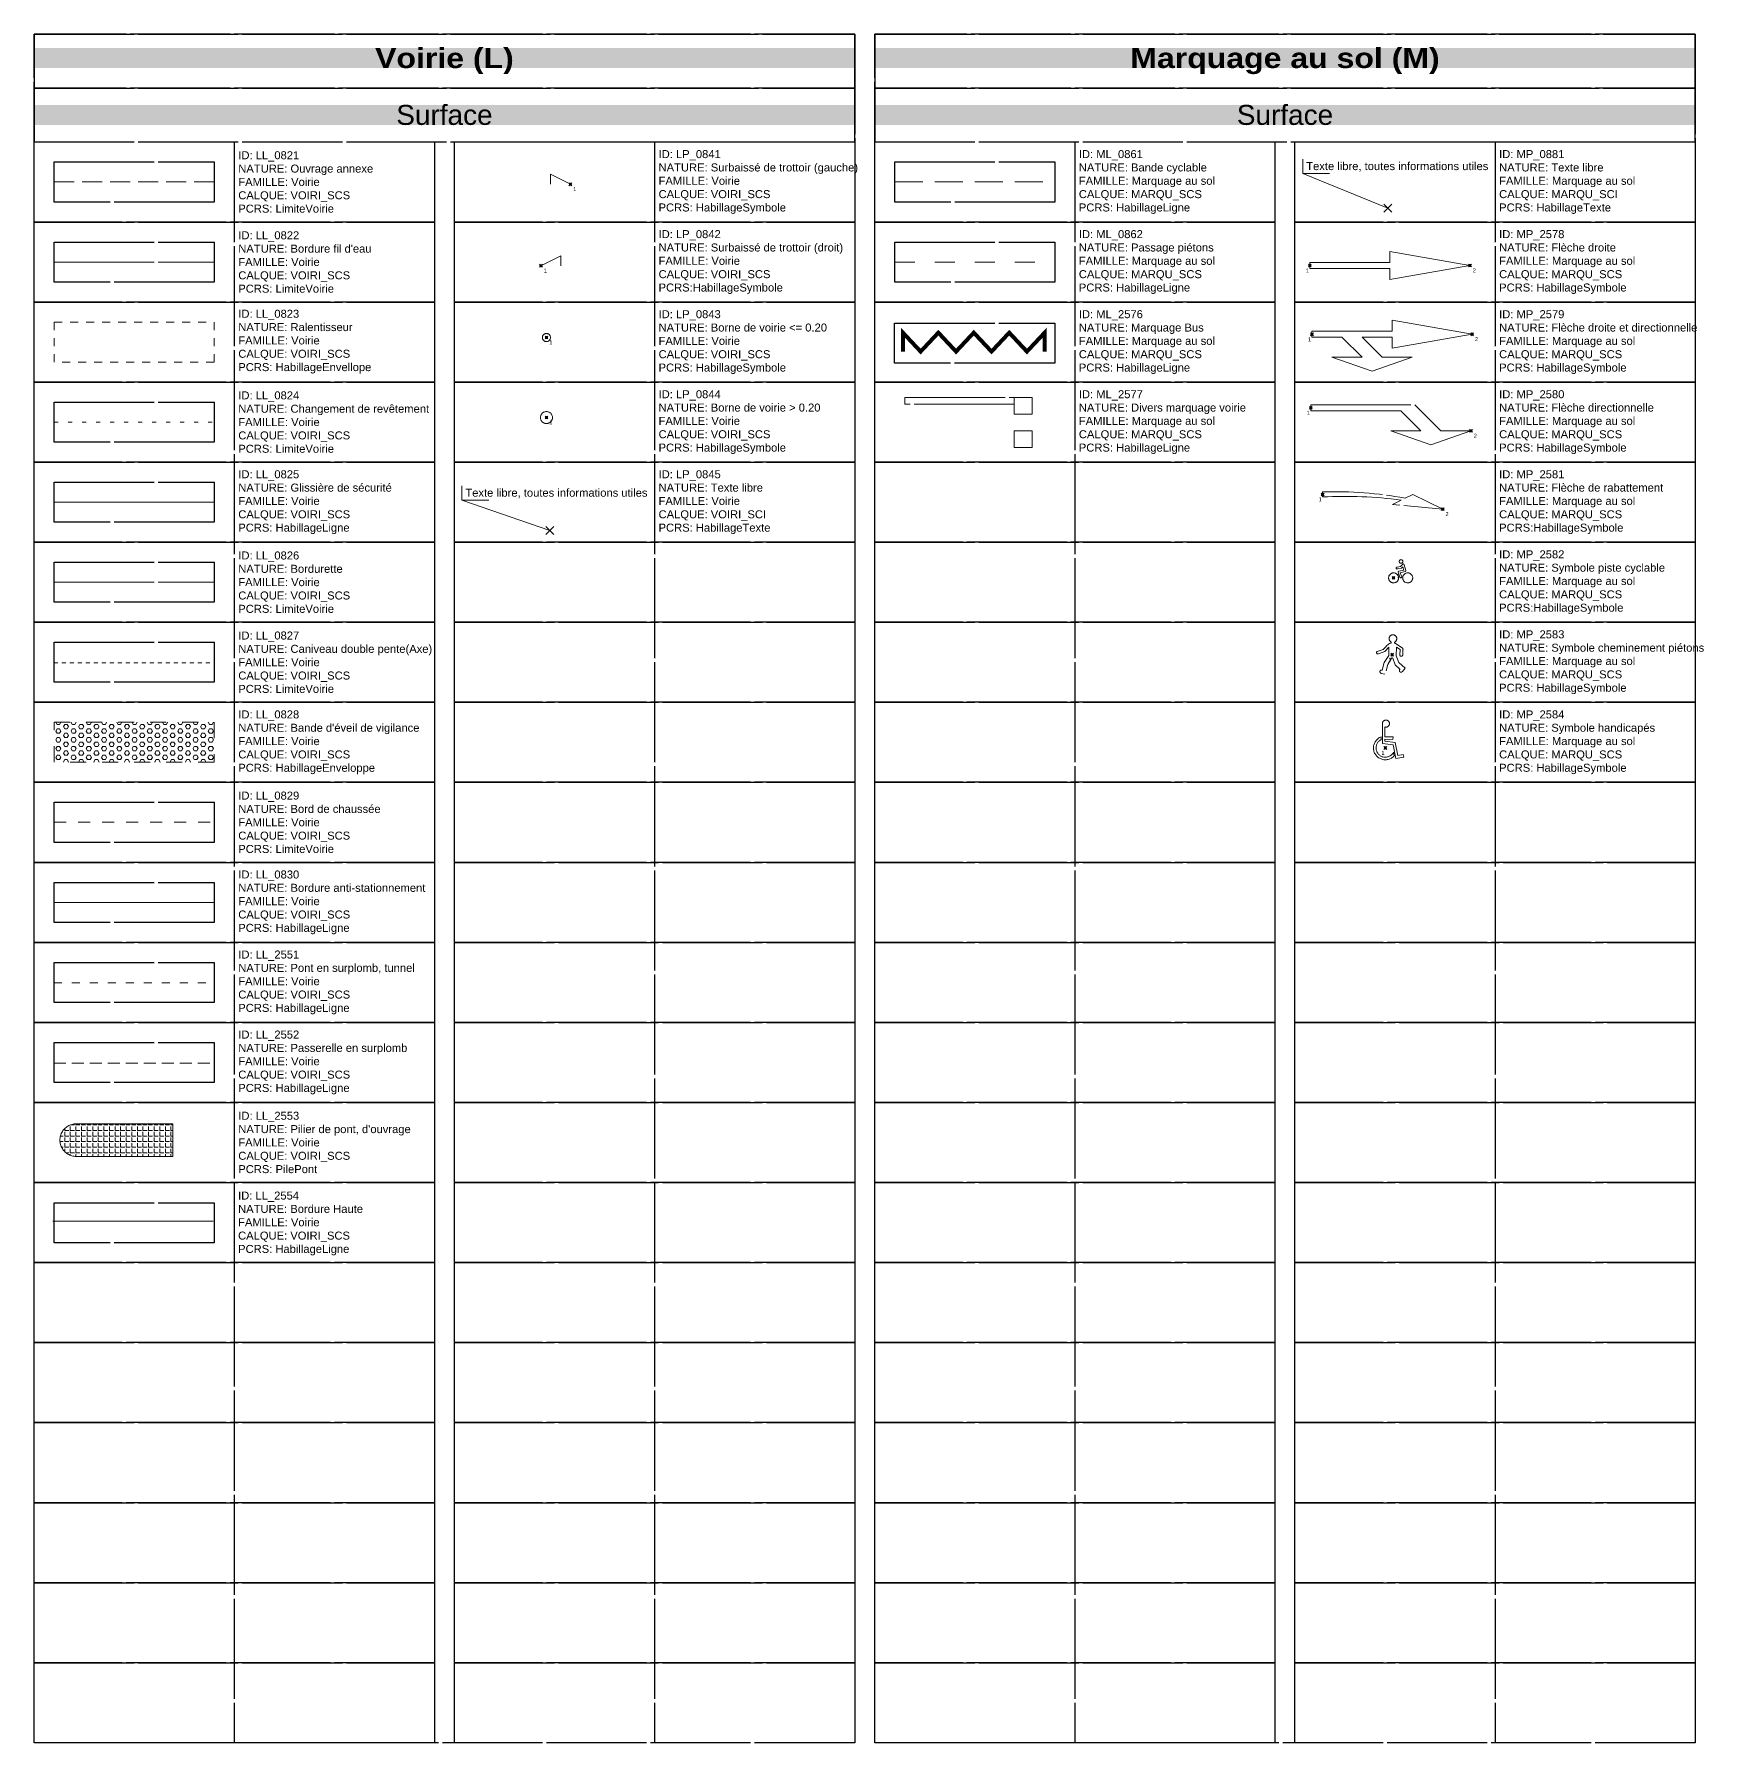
# Model space of a CAD drawing. Header units: metres. Extents: x 3067 to 3319, y 1703 to 1914.
# Drawn here: x 3067.05 to 3108.76, y 1759.87 to 1802.56 of the extents above; entities that cross this region are included whole.
import ezdxf

# ---------------------------------------------------------------- set-up
doc = ezdxf.new("R2010")
doc.units = ezdxf.units.M
doc.header["$PDMODE"] = 3
doc.header["$PDSIZE"] = 0.1
for name, pattern in [('LL_0821', [0.7, 0.5, -0.2]), ('LL_0822', [2.5, 2.5, 0]), ('LL_0823', [0.4, 0.2, -0.2]), ('LL_0824', [0.35, 0.1, -0.25]), ('LL_0826', [2.5, 2.5, 0]), ('LL_0827', [0.2, 0.1, -0.1]), ('LL_0828', [0.8, 0.4, -0.4]), ('LL_0829', [0.6, 0.3, -0.3]), ('LL_2551', [0.45, 0.2, -0.25]), ('LL_2552', [0.45, 0.3, -0.15]), ('LL_2553', [2.5, 2.5, 0]), ('ML_0861', [1, 0.7, -0.3]), ('ML_0862', [1, 0.5, -0.5]), ('ML_2576', [2.5, 2.5, 0]), ('ML_2577', [2.5, 2.5, 0]), ('Rec_Continu', [2.5, 2.5, 0]), ('Socle_Continu', [2.5, 2.5, 0]), ('Topo_Continu', [2.5, 2.5, 0])]:
    doc.linetypes.add(name, pattern=pattern)
doc.layers.get('0').update_dxf_attribs({"lineweight": 30})
for name, color, linetype, lineweight in [('1', 7, 'Socle_Continu', 30), ('2', 7, 'Socle_Continu', 30), ('3_sens et nbr de points', 7, 'Socle_Continu', 5), ('MARQU_SCI', 7, 'Socle_Continu', 13), ('MARQU_SCS', 7, 'Socle_Continu', 13), ('VOIRH_SCS', 7, 'Socle_Continu', 13), ('VOIRI_SCI', 7, 'Socle_Continu', 13), ('VOIRI_SCS', 7, 'Socle_Continu', 13)]:
    doc.layers.add(name, color=color, linetype=linetype, lineweight=lineweight)
doc.styles.get("Standard").update_dxf_attribs({"font": 'arial.ttf'})
doc.linetypes.add('LL_0825', pattern='A,0,["∩",Standard,S=0.127,R=0,X=-0.06,Y=0],1', length=1)
doc.linetypes.add('LL_0830', pattern='A,0,["┌",Standard,S=0.127,R=0,X=-0.0635,Y=0.0425],0.5,["┐",Standard,S=0.127,R=0,X=-0.0635,Y=0.0425],-0.5', length=1)
doc.linetypes.add('LL_2554', pattern='A,0,-0.3,[".",Standard,S=0.05,R=0,X=-0.01,Y=0],0', length=0.3)

# ---------------------------------------------------------------- blocks, each defined once
blk = doc.blocks.new('LP_0841')
at = {"layer": 'VOIRI_SCS', "linetype": 'Socle_Continu', "flags": 128}
blk.add_lwpolyline([(-0.5, 0), (-0.5, 0.25), (0, 0)], dxfattribs=at)
at = {"layer": 'VOIRI_SCS', "linetype": 'Socle_Continu', "flags": 9}
for tag, p in [('ID', (0.428, 0.548)), ('NATURE', (0.428, 0.227)), ('FAMILLE', (0.428, -0.095)), ('CALQUE', (0.428, -0.416)), ('PCRS', (0.428, -0.737))]:
    blk.add_attdef(tag, p, '', height=0.2, dxfattribs=at)
blk = doc.blocks.new('LP_0842')
at = {"layer": 'VOIRI_SCS', "linetype": 'Socle_Continu', "flags": 128}
blk.add_lwpolyline([(0.5, 0), (0.5, 0.25), (0, 0)], dxfattribs=at)
at = {"layer": 'VOIRI_SCS', "linetype": 'Socle_Continu', "flags": 9}
for tag, p in [('NATURE', (0.988, 0.307)), ('ID', (0.988, 0.629)), ('FAMILLE', (0.988, -0.014)), ('CALQUE', (0.988, -0.335)), ('PCRS', (0.988, -0.656))]:
    blk.add_attdef(tag, p, '', height=0.2, dxfattribs=at)
blk = doc.blocks.new('LP_0843')
at = {"layer": 'VOIRI_SCS', "linetype": 'Socle_Continu'}
blk.add_circle((0, 0), 0.1, dxfattribs=at)
at = {"layer": 'VOIRI_SCS', "linetype": 'Socle_Continu', "flags": 9}
for tag, p in [('ID', (0.829, 0.061)), ('NATURE', (0.829, -0.26)), ('FAMILLE', (0.829, -0.582)), ('CALQUE', (0.829, -0.903)), ('PCRS', (0.829, -1.224))]:
    blk.add_attdef(tag, p, '', height=0.2, dxfattribs=at)
blk = doc.blocks.new('LP_0844')
at = {"layer": 'VOIRI_SCS', "linetype": 'Socle_Continu'}
blk.add_circle((0, 0), 0.15, dxfattribs=at)
at = {"layer": 'VOIRI_SCS', "linetype": 'Socle_Continu', "flags": 9}
for tag, p in [('ID', (0.914, 0.102)), ('NATURE', (0.914, -0.22)), ('FAMILLE', (0.914, -0.541)), ('CALQUE', (0.914, -0.862)), ('PCRS', (0.914, -1.183))]:
    blk.add_attdef(tag, p, '', height=0.2, dxfattribs=at)
blk = doc.blocks.new('*U290')
at = {"layer": 'VOIRI_SCI', "linetype": 'Socle_Continu'}
blk.add_line((-2.197, 0.759), (0, 0), dxfattribs=at)
at = {"layer": 'VOIRI_SCI', "linetype": 'Socle_Continu', "flags": 128}
blk.add_lwpolyline([(-1.524, 0.759), (-2.197, 0.759), (-2.197, 1.116)], dxfattribs=at)
at = {"layer": 'VOIRI_SCI', "linetype": 'Socle_Continu'}
blk.add_point((0, 0), dxfattribs=at)
blk.add_attdef('TXT', (-2.109, 0.846), '', height=0.2, dxfattribs=at)
at = {"layer": 'VOIRI_SCI', "linetype": 'Socle_Continu', "flags": 9}
for tag, p in [('ID', (-0.962, 0.957)), ('NATURE', (2.03, -0.124)), ('FAMILLE', (2.03, -0.445)), ('CALQUE', (2.03, -0.766)), ('PCRS', (2.03, -1.087))]:
    blk.add_attdef(tag, p, '', height=0.2, dxfattribs=at)
blk = doc.blocks.new('*U299')
at = {"layer": 'MARQU_SCI', "linetype": 'Socle_Continu'}
blk.add_line((-2.123, 0.86), (0, 0), dxfattribs=at)
at = {"layer": 'MARQU_SCI', "linetype": 'Socle_Continu', "flags": 128}
blk.add_lwpolyline([(-1.45, 0.86), (-2.123, 0.86), (-2.123, 1.217)], dxfattribs=at)
at = {"layer": 'MARQU_SCI', "linetype": 'Socle_Continu'}
blk.add_point((0, 0), dxfattribs=at)
blk.add_attdef('TXT', (-2.035, 0.947), '', height=0.2, dxfattribs=at)
at = {"layer": 'MARQU_SCI', "linetype": 'Socle_Continu', "flags": 9}
for tag, p in [('NATURE', (1.967, -0.177)), ('ID', (1.967, 0.144)), ('FAMILLE', (1.967, -0.499)), ('CALQUE', (1.967, -0.82)), ('PCRS', (1.967, -1.141))]:
    blk.add_attdef(tag, p, '', height=0.2, dxfattribs=at)
blk = doc.blocks.new('MP_2578')
at = {"layer": 'MARQU_SCS', "linetype": 'Rec_Continu'}
blk.add_lwpolyline([(2, -0.35), (2, -0.075), (0, -0.075), (0, 0.075), (2, 0.075), (2, 0.35), (4, 0)], close=True, dxfattribs=at)
at = {"layer": 'MARQU_SCS', "linetype": 'Rec_Continu', "flags": 9}
for tag, p in [('ID', (3.449, -0.465)), ('NATURE', (3.449, -0.786)), ('CALQUE', (3.449, -1.429)), ('FAMILLE', (3.449, -1.108)), ('PCRS', (3.449, -1.75))]:
    blk.add_attdef(tag, p, '', height=0.2, dxfattribs=at)
blk = doc.blocks.new('MP_2579')
at = {"layer": 'MARQU_SCS', "linetype": 'Rec_Continu'}
blk.add_lwpolyline([(2.5, -0.575), (1.5, -0.925), (0.5, -0.575), (1.25, -0.575), (0.75, -0.075), (0, -0.075), (0, 0.075), (2, 0.075), (2, 0.35), (4, 0), (2, -0.35), (2, -0.075), (1.25, -0.075), (1.75, -0.575)], close=True, dxfattribs=at)
at = {"layer": 'MARQU_SCS', "linetype": 'Rec_Continu', "flags": 9}
for tag, p in [('ID', (3.357, -0.457)), ('NATURE', (3.357, -0.779)), ('CALQUE', (3.357, -1.421)), ('FAMILLE', (3.357, -1.1)), ('PCRS', (3.357, -1.743))]:
    blk.add_attdef(tag, p, '', height=0.2, dxfattribs=at)
blk = doc.blocks.new('MP_2582')
at = {"layer": 'MARQU_SCS', "linetype": 'Topo_Continu', "flags": 128}
blk.add_lwpolyline([(0.091, 0.222, -1.10375), (0.087, 0.268), (0.087, 0.268), (0.17, 0.282), (0.219, 0.338), (0.219, 0.338, -0.719864), (0.261, 0.33), (0.261, 0.33), (0.306, 0.182), (0.306, 0.182, -0.399551), (0.287, 0.157), (0.287, 0.157), (0.167, 0.127), (0.206, 0.023), (0.206, 0.023, -0.921245), (0.16, 0.019), (0.16, 0.019), (0.114, 0.14), (0.114, 0.14, -0.458222), (0.133, 0.167), (0.133, 0.167), (0.254, 0.196), (0.229, 0.278), (0.195, 0.244), (0.091, 0.222)], format="xyb", close=True, dxfattribs=at)
at = {"layer": 'MARQU_SCS', "linetype": 'Topo_Continu'}
for centre, radius in [((0.186, 0.41), 0.0453), ((0, 0), 0.125), ((0.353, 0), 0.125)]:
    blk.add_circle(centre, radius, dxfattribs=at)
at = {"layer": 'MARQU_SCS', "linetype": 'Topo_Continu', "flags": 9}
for tag, p in [('ID', (0.676, 0.307)), ('NATURE', (0.676, -0.014))]:
    blk.add_attdef(tag, p, '', height=0.2, dxfattribs=at)
at = {"layer": 'MARQU_SCS', "linetype": 'Rec_Continu', "flags": 9}
for tag, p in [('FAMILLE', (0.676, -0.336)), ('CALQUE', (0.676, -0.657)), ('PCRS', (0.676, -0.978))]:
    blk.add_attdef(tag, p, '', height=0.2, dxfattribs=at)
blk = doc.blocks.new('MP_2583')
at = {"layer": 'MARQU_SCS', "linetype": 'Topo_Continu', "flags": 128}
blk.add_lwpolyline([(0.263, 0.158), (0.254, 0.167), (0.1, 0.275), (0.084, 0.282), (0.071, 0.287), (0.053, 0.29), (0.054, 0.313, 4.582514), (-0.026, 0.316), (-0.027, 0.292), (-0.051, 0.286), (-0.071, 0.278), (-0.094, 0.264), (-0.113, 0.248), (-0.132, 0.229), (-0.168, 0.191), (-0.201, 0.154), (-0.227, 0.127), (-0.376, 0.079, 0.989829), (-0.346, 0.024), (-0.187, 0.077), (-0.081, 0.189), (-0.085, -0.02), (-0.198, -0.192), (-0.252, -0.384, 1.057059), (-0.272, -0.467), (-0.171, -0.488), (-0.11, -0.244), (-0.017, -0.088, -0.561855), (0.013, -0.088), (0.075, -0.255), (0.193, -0.365, 1.123504), (0.253, -0.42), (0.324, -0.34), (0.167, -0.195), (0.099, -0.024), (0.103, 0.185), (0.196, 0.127), (0.19, -0.007, 0.694767), (0.254, -0.026), (0.259, -0.019), (0.261, -0.009), (0.263, 0.027), (0.269, 0.136), (0.27, 0.143), (0.268, 0.15)], format="xyb", close=True, dxfattribs=at)
at = {"layer": 'MARQU_SCS', "linetype": 'Topo_Continu', "flags": 9}
for tag, p in [('ID', (0.535, 0.299)), ('NATURE', (0.535, -0.023))]:
    blk.add_attdef(tag, p, '', height=0.2, dxfattribs=at)
at = {"layer": 'MARQU_SCS', "linetype": 'Rec_Continu', "flags": 9}
for tag, p in [('FAMILLE', (0.535, -0.344)), ('CALQUE', (0.535, -0.665)), ('PCRS', (0.535, -0.986))]:
    blk.add_attdef(tag, p, '', height=0.2, dxfattribs=at)
blk = doc.blocks.new('MP_2584')
at = {"layer": 'MARQU_SCS', "linetype": 'Topo_Continu'}
blk.add_lwpolyline([(-0.011, 0.523), (-0.011, 0.278), (0.196, 0.274), (0.189, 0.211), (-0.011, 0.215), (-0.011, 0.167), (0.245, 0.138), (0.312, -0.193), (0.448, -0.165), (0.461, -0.227), (0.262, -0.267), (0.192, 0.08), (-0.074, 0.11), (-0.074, 0.608, -3.014961), (-0.011, 0.523)], format="xyb", dxfattribs=at)
blk.add_lwpolyline([(0.222, -0.196), (0.205, -0.109, -1.381984), (-0.1, 0.21), (-0.1, 0.279, 1.290671)], format="xyb", close=True, dxfattribs=at)
at = {"layer": 'MARQU_SCS', "linetype": 'Topo_Continu', "flags": 9}
for tag, p in [('ID', (0.728, 0.459)), ('NATURE', (0.728, 0.138))]:
    blk.add_attdef(tag, p, '', height=0.2, dxfattribs=at)
at = {"layer": 'MARQU_SCS', "linetype": 'Rec_Continu', "flags": 9}
for tag, p in [('FAMILLE', (0.728, -0.184)), ('CALQUE', (0.728, -0.505)), ('PCRS', (0.728, -0.826))]:
    blk.add_attdef(tag, p, '', height=0.2, dxfattribs=at)
blk = doc.blocks.new('MP_2580')
at = {"layer": 'MARQU_SCS', "linetype": 'Rec_Continu'}
blk.add_lwpolyline([(0, 0.075), (2.6, 0.075), (3.25, -0.575), (4, -0.575), (3, -0.925), (2, -0.575), (2.75, -0.575), (2.25, -0.075), (0, -0.075)], close=True, dxfattribs=at)
at = {"layer": 'MARQU_SCS', "linetype": 'Rec_Continu', "flags": 9}
for tag, p in [('ID', (3.449, 0.812)), ('NATURE', (3.449, 0.49)), ('CALQUE', (3.449, -0.152)), ('FAMILLE', (3.449, 0.169)), ('PCRS', (3.449, -0.474))]:
    blk.add_attdef(tag, p, '', height=0.2, dxfattribs=at)
blk = doc.blocks.new('MP_2581')
at = {"layer": 'MARQU_SCS', "linetype": 'Rec_Continu', "flags": 128}
blk.add_lwpolyline([(0, 0.062), (0, -0.062, -0.046808), (1.96, -0.142), (1.75, -0.247), (3, -0.367), (2.25, 0.003), (2.06, -0.092, 0.056376)], format="xyb", close=True, dxfattribs=at)
at = {"layer": 'MARQU_SCS', "linetype": 'Rec_Continu', "flags": 9}
for tag, p in [('NATURE', (3.143, -0.189)), ('ID', (3.143, 0.132)), ('FAMILLE', (3.143, -0.51)), ('CALQUE', (3.143, -0.832)), ('PCRS', (3.143, -1.153))]:
    blk.add_attdef(tag, p, '', height=0.2, dxfattribs=at)

msp = doc.modelspace()

# ---------------------------------------------------------------- hatches: boundary and pattern name
at = {"layer": 'VOIRH_SCS', "linetype": 'Socle_Continu'}
h = msp.add_hatch(dxfattribs=at)
h.set_pattern_fill('LL_0828', color=256, pattern_type=2)
h.set_pattern_definition([(0, (0, 14), (0, 0.1099852), [0.0635, -0.127]), (120, (0, 14), (-0.0952499772, -0.0549926), [0.0635, -0.127]), (60, (0.0635, 14), (-0.0952499772, 0.0549926), [0.0635, -0.127])])
h.paths.add_polyline_path([(3071.549, 1785.366), (3067.549, 1785.366), (3067.549, 1784.366), (3071.549, 1784.366)])
h = msp.add_hatch(dxfattribs=at)
h.set_pattern_fill('LL_2553', color=256, scale=0.02, pattern_type=2)
h.set_pattern_definition([(0, (0, 0), (0, 0.1397), [0.1016, -0.0381]), (90, (0, 0), (-0.1397, 9e-18), [0.1016, -0.0381])])
h.paths.add_polyline_path([(3068.131, 1775.333, 1.073898), (3068.131, 1774.518), (3070.51, 1774.518), (3070.51, 1775.333)])

# ---------------------------------------------------------------- linework, layer by layer
at = {"linetype": 'Socle_Continu'}
for p, q in [((3072.049, 1799.866), (3072.049, 1759.866)), ((3082.549, 1799.866), (3082.549, 1759.866)), ((3093.049, 1799.866), (3093.049, 1759.866)), ((3103.549, 1799.866), (3103.549, 1759.866)), ((3103.549, 1799.866), (3103.549, 1759.866))]:
    msp.add_line(p, q, dxfattribs=at)
for points in [[(3067.049, 1801.213), (3087.549, 1801.213), (3087.549, 1802.56), (3067.049, 1802.56)], [(3088.049, 1801.213), (3108.549, 1801.213), (3108.549, 1802.56), (3088.049, 1802.56)], [(3067.049, 1799.866), (3087.549, 1799.866), (3087.549, 1801.213), (3067.049, 1801.213)], [(3088.049, 1799.866), (3108.549, 1799.866), (3108.549, 1801.213), (3088.049, 1801.213)], [(3067.049, 1799.866), (3077.049, 1799.866), (3077.049, 1797.866), (3067.049, 1797.866)], [(3077.549, 1799.866), (3087.549, 1799.866), (3087.549, 1797.866), (3077.549, 1797.866)], [(3088.049, 1799.866), (3098.049, 1799.866), (3098.049, 1797.866), (3088.049, 1797.866)], [(3098.549, 1799.866), (3108.549, 1799.866), (3108.549, 1797.866), (3098.549, 1797.866)], [(3067.049, 1797.866), (3077.049, 1797.866), (3077.049, 1795.866), (3067.049, 1795.866)], [(3077.549, 1797.866), (3087.549, 1797.866), (3087.549, 1795.866), (3077.549, 1795.866)], [(3088.049, 1797.866), (3098.049, 1797.866), (3098.049, 1795.866), (3088.049, 1795.866)], [(3067.049, 1795.866), (3077.049, 1795.866), (3077.049, 1793.866), (3067.049, 1793.866)], [(3077.549, 1795.866), (3087.549, 1795.866), (3087.549, 1793.866), (3077.549, 1793.866)], [(3088.049, 1795.866), (3098.049, 1795.866), (3098.049, 1793.866), (3088.049, 1793.866)], [(3067.049, 1793.866), (3077.049, 1793.866), (3077.049, 1791.866), (3067.049, 1791.866)], [(3077.549, 1793.866), (3087.549, 1793.866), (3087.549, 1791.866), (3077.549, 1791.866)], [(3088.049, 1793.866), (3098.049, 1793.866), (3098.049, 1791.866), (3088.049, 1791.866)], [(3067.049, 1791.866), (3077.049, 1791.866), (3077.049, 1789.866), (3067.049, 1789.866)], [(3077.549, 1791.866), (3087.549, 1791.866), (3087.549, 1789.866), (3077.549, 1789.866)], [(3088.049, 1791.866), (3098.049, 1791.866), (3098.049, 1789.866), (3088.049, 1789.866)], [(3067.049, 1789.866), (3077.049, 1789.866), (3077.049, 1787.866), (3067.049, 1787.866)], [(3077.549, 1789.866), (3087.549, 1789.866), (3087.549, 1787.866), (3077.549, 1787.866)], [(3088.049, 1789.866), (3098.049, 1789.866), (3098.049, 1787.866), (3088.049, 1787.866)], [(3067.049, 1787.866), (3077.049, 1787.866), (3077.049, 1785.866), (3067.049, 1785.866)], [(3077.549, 1787.866), (3087.549, 1787.866), (3087.549, 1785.866), (3077.549, 1785.866)], [(3088.049, 1787.866), (3098.049, 1787.866), (3098.049, 1785.866), (3088.049, 1785.866)], [(3067.049, 1785.866), (3077.049, 1785.866), (3077.049, 1783.866), (3067.049, 1783.866)], [(3077.549, 1785.866), (3087.549, 1785.866), (3087.549, 1783.866), (3077.549, 1783.866)], [(3088.049, 1785.866), (3098.049, 1785.866), (3098.049, 1783.866), (3088.049, 1783.866)], [(3067.049, 1783.866), (3077.049, 1783.866), (3077.049, 1781.866), (3067.049, 1781.866)], [(3077.549, 1783.866), (3087.549, 1783.866), (3087.549, 1781.866), (3077.549, 1781.866)], [(3088.049, 1783.866), (3098.049, 1783.866), (3098.049, 1781.866), (3088.049, 1781.866)], [(3098.549, 1783.866), (3108.549, 1783.866), (3108.549, 1781.866), (3098.549, 1781.866)], [(3067.049, 1781.866), (3077.049, 1781.866), (3077.049, 1779.866), (3067.049, 1779.866)], [(3077.549, 1781.866), (3087.549, 1781.866), (3087.549, 1779.866), (3077.549, 1779.866)], [(3088.049, 1781.866), (3098.049, 1781.866), (3098.049, 1779.866), (3088.049, 1779.866)], [(3098.549, 1781.866), (3108.549, 1781.866), (3108.549, 1779.866), (3098.549, 1779.866)], [(3067.049, 1779.866), (3077.049, 1779.866), (3077.049, 1777.866), (3067.049, 1777.866)], [(3077.549, 1779.866), (3087.549, 1779.866), (3087.549, 1777.866), (3077.549, 1777.866)], [(3088.049, 1779.866), (3098.049, 1779.866), (3098.049, 1777.866), (3088.049, 1777.866)], [(3098.549, 1779.866), (3108.549, 1779.866), (3108.549, 1777.866), (3098.549, 1777.866)], [(3067.049, 1777.866), (3077.049, 1777.866), (3077.049, 1775.866), (3067.049, 1775.866)], [(3077.549, 1777.866), (3087.549, 1777.866), (3087.549, 1775.866), (3077.549, 1775.866)], [(3088.049, 1777.866), (3098.049, 1777.866), (3098.049, 1775.866), (3088.049, 1775.866)], [(3098.549, 1777.866), (3108.549, 1777.866), (3108.549, 1775.866), (3098.549, 1775.866)], [(3077.549, 1775.866), (3087.549, 1775.866), (3087.549, 1773.866), (3077.549, 1773.866)], [(3088.049, 1775.866), (3098.049, 1775.866), (3098.049, 1773.866), (3088.049, 1773.866)], [(3098.549, 1775.866), (3108.549, 1775.866), (3108.549, 1773.866), (3098.549, 1773.866)], [(3067.049, 1773.866), (3077.049, 1773.866), (3077.049, 1771.866), (3067.049, 1771.866)], [(3077.549, 1773.866), (3087.549, 1773.866), (3087.549, 1771.866), (3077.549, 1771.866)], [(3088.049, 1773.866), (3098.049, 1773.866), (3098.049, 1771.866), (3088.049, 1771.866)], [(3098.549, 1773.866), (3108.549, 1773.866), (3108.549, 1771.866), (3098.549, 1771.866)], [(3067.049, 1771.866), (3077.049, 1771.866), (3077.049, 1769.866), (3067.049, 1769.866)], [(3077.549, 1771.866), (3087.549, 1771.866), (3087.549, 1769.866), (3077.549, 1769.866)], [(3088.049, 1771.866), (3098.049, 1771.866), (3098.049, 1769.866), (3088.049, 1769.866)], [(3098.549, 1771.866), (3108.549, 1771.866), (3108.549, 1769.866), (3098.549, 1769.866)], [(3067.049, 1769.866), (3077.049, 1769.866), (3077.049, 1767.866), (3067.049, 1767.866)], [(3077.549, 1769.866), (3087.549, 1769.866), (3087.549, 1767.866), (3077.549, 1767.866)], [(3088.049, 1769.866), (3098.049, 1769.866), (3098.049, 1767.866), (3088.049, 1767.866)], [(3098.549, 1769.866), (3108.549, 1769.866), (3108.549, 1767.866), (3098.549, 1767.866)], [(3067.049, 1767.866), (3077.049, 1767.866), (3077.049, 1765.866), (3067.049, 1765.866)], [(3077.549, 1767.866), (3087.549, 1767.866), (3087.549, 1765.866), (3077.549, 1765.866)], [(3088.049, 1767.866), (3098.049, 1767.866), (3098.049, 1765.866), (3088.049, 1765.866)], [(3098.549, 1767.866), (3108.549, 1767.866), (3108.549, 1765.866), (3098.549, 1765.866)], [(3067.049, 1765.866), (3077.049, 1765.866), (3077.049, 1763.866), (3067.049, 1763.866)], [(3077.549, 1765.866), (3087.549, 1765.866), (3087.549, 1763.866), (3077.549, 1763.866)], [(3088.049, 1765.866), (3098.049, 1765.866), (3098.049, 1763.866), (3088.049, 1763.866)], [(3098.549, 1765.866), (3108.549, 1765.866), (3108.549, 1763.866), (3098.549, 1763.866)], [(3067.049, 1763.866), (3077.049, 1763.866), (3077.049, 1761.866), (3067.049, 1761.866)], [(3077.549, 1763.866), (3087.549, 1763.866), (3087.549, 1761.866), (3077.549, 1761.866)], [(3088.049, 1763.866), (3098.049, 1763.866), (3098.049, 1761.866), (3088.049, 1761.866)], [(3098.549, 1763.866), (3108.549, 1763.866), (3108.549, 1761.866), (3098.549, 1761.866)], [(3067.049, 1761.866), (3077.049, 1761.866), (3077.049, 1759.866), (3067.049, 1759.866)], [(3077.549, 1761.866), (3087.549, 1761.866), (3087.549, 1759.866), (3077.549, 1759.866)], [(3088.049, 1761.866), (3098.049, 1761.866), (3098.049, 1759.866), (3088.049, 1759.866)], [(3098.549, 1761.866), (3108.549, 1761.866), (3108.549, 1759.866), (3098.549, 1759.866)]]:
    msp.add_lwpolyline(points, close=True, dxfattribs=at)
at = {"layer": '1', "color": 250, "linetype": 'Socle_Continu'}
for points in [[(3067.049, 1802.56), (3087.549, 1802.56), (3087.549, 1759.866), (3067.049, 1759.866)], [(3088.049, 1802.56), (3108.549, 1802.56), (3108.549, 1759.866), (3088.049, 1759.866)], [(3098.549, 1797.866), (3108.549, 1797.866), (3108.549, 1795.866), (3098.549, 1795.866)], [(3098.549, 1795.866), (3108.549, 1795.866), (3108.549, 1793.866), (3098.549, 1793.866)], [(3098.549, 1793.866), (3108.549, 1793.866), (3108.549, 1791.866), (3098.549, 1791.866)], [(3098.549, 1791.866), (3108.549, 1791.866), (3108.549, 1789.866), (3098.549, 1789.866)], [(3098.549, 1789.866), (3108.549, 1789.866), (3108.549, 1787.866), (3098.549, 1787.866)], [(3098.549, 1787.866), (3108.549, 1787.866), (3108.549, 1785.866), (3098.549, 1785.866)], [(3098.549, 1785.866), (3108.549, 1785.866), (3108.549, 1783.866), (3098.549, 1783.866)], [(3067.049, 1775.866), (3077.049, 1775.866), (3077.049, 1773.866), (3067.049, 1773.866)]]:
    msp.add_lwpolyline(points, close=True, dxfattribs=at)
at = {"layer": '2', "linetype": 'Socle_Continu'}
for points in [[(3067.549, 1799.366), (3071.549, 1799.366), (3071.549, 1798.366), (3067.549, 1798.366)], [(3088.549, 1799.366), (3092.549, 1799.366), (3092.549, 1798.366), (3088.549, 1798.366)], [(3067.549, 1797.366), (3071.549, 1797.366), (3071.549, 1796.366), (3067.549, 1796.366)], [(3088.549, 1797.366), (3092.549, 1797.366), (3092.549, 1796.366), (3088.549, 1796.366)], [(3088.546, 1795.335), (3092.546, 1795.335), (3092.546, 1794.335), (3088.546, 1794.335)], [(3067.549, 1793.366), (3071.549, 1793.366), (3071.549, 1792.366), (3067.549, 1792.366)], [(3067.549, 1791.366), (3071.549, 1791.366), (3071.549, 1790.366), (3067.549, 1790.366)], [(3067.549, 1789.366), (3071.549, 1789.366), (3071.549, 1788.366), (3067.549, 1788.366)], [(3067.549, 1787.366), (3071.549, 1787.366), (3071.549, 1786.366), (3067.549, 1786.366)], [(3067.549, 1783.366), (3071.549, 1783.366), (3071.549, 1782.366), (3067.549, 1782.366)], [(3067.549, 1781.366), (3071.549, 1781.366), (3071.549, 1780.366), (3067.549, 1780.366)], [(3067.549, 1779.366), (3071.549, 1779.366), (3071.549, 1778.366), (3067.549, 1778.366)], [(3067.549, 1777.366), (3071.549, 1777.366), (3071.549, 1776.366), (3067.549, 1776.366)], [(3067.549, 1773.359), (3071.549, 1773.359), (3071.549, 1772.359), (3067.549, 1772.359)]]:
    msp.add_lwpolyline(points, close=True, dxfattribs=at)
at = {"layer": '3_sens et nbr de points', "linetype": 'Socle_Continu'}
for p, q in [((3080.409, 1798.843), (3080.48, 1798.772)), ((3080.409, 1798.843), (3080.48, 1798.772)), ((3080.409, 1798.772), (3080.48, 1798.843)), ((3079.675, 1796.81), (3079.746, 1796.739)), ((3079.675, 1796.81), (3079.746, 1796.739)), ((3079.675, 1796.739), (3079.746, 1796.81)), ((3098.884, 1796.815), (3098.955, 1796.744)), ((3098.884, 1796.815), (3098.955, 1796.744)), ((3098.884, 1796.744), (3098.955, 1796.815)), ((3102.884, 1796.815), (3102.955, 1796.744)), ((3102.884, 1796.744), (3102.955, 1796.815)), ((3079.813, 1795.016), (3079.883, 1794.945)), ((3079.813, 1795.016), (3079.883, 1794.945)), ((3079.813, 1794.945), (3079.883, 1795.016)), ((3098.938, 1795.095), (3099.008, 1795.024)), ((3098.938, 1795.095), (3099.008, 1795.024)), ((3098.938, 1795.024), (3099.008, 1795.095)), ((3102.938, 1795.095), (3103.008, 1795.024)), ((3102.938, 1795.024), (3103.008, 1795.095)), ((3098.909, 1793.258), (3098.98, 1793.188)), ((3098.909, 1793.258), (3098.98, 1793.188)), ((3098.909, 1793.188), (3098.98, 1793.258)), ((3079.813, 1793.016), (3079.883, 1792.945)), ((3079.813, 1793.016), (3079.883, 1792.945)), ((3079.813, 1792.945), (3079.883, 1793.016)), ((3102.909, 1792.683), (3102.98, 1792.613)), ((3102.909, 1792.613), (3102.98, 1792.683)), ((3099.203, 1791.094), (3099.274, 1791.023)), ((3099.203, 1791.094), (3099.274, 1791.023)), ((3099.203, 1791.023), (3099.274, 1791.094)), ((3102.203, 1790.726), (3102.274, 1790.655)), ((3102.203, 1790.655), (3102.274, 1790.726)), ((3100.976, 1789.009), (3101.047, 1788.939)), ((3100.976, 1789.009), (3101.047, 1788.939)), ((3100.976, 1788.939), (3101.047, 1789.009)), ((3100.943, 1787.09), (3101.014, 1787.019)), ((3100.943, 1787.09), (3101.014, 1787.019)), ((3100.943, 1787.019), (3101.014, 1787.09)), ((3100.77, 1784.76), (3100.841, 1784.689)), ((3100.77, 1784.76), (3100.841, 1784.689)), ((3100.77, 1784.689), (3100.841, 1784.76))]:
    msp.add_line(p, q, dxfattribs=at)
for centre in [(3080.445, 1798.808), (3079.711, 1796.775), (3098.92, 1796.78), (3102.92, 1796.78), (3079.848, 1794.98), (3098.973, 1795.06), (3102.973, 1795.06), (3098.945, 1793.223), (3079.848, 1792.98), (3102.945, 1792.648), (3099.239, 1791.058), (3102.239, 1790.691), (3101.012, 1788.974), (3100.978, 1787.054), (3100.806, 1784.725)]:
    msp.add_circle(centre, 0.025, dxfattribs=at)
at = {"layer": 'MARQU_SCS', "linetype": 'ML_0861', "flags": 128}
msp.add_lwpolyline([(3088.549, 1798.866), (3092.549, 1798.866)], dxfattribs=at)
at = {"layer": 'MARQU_SCS', "linetype": 'ML_0862', "flags": 128}
msp.add_lwpolyline([(3088.549, 1796.866), (3092.549, 1796.866)], dxfattribs=at)
at = {"layer": 'MARQU_SCS', "color": 40, "linetype": 'ML_2576', "true_color": 0xffbf00, "const_width": 0.1}
msp.add_lwpolyline([(3088.753, 1794.629), (3088.753, 1795.101), (3089.196, 1794.629), (3089.639, 1795.101), (3090.081, 1794.629), (3090.524, 1795.101), (3090.967, 1794.629), (3091.41, 1795.101), (3091.852, 1794.629), (3092.295, 1795.101), (3092.295, 1794.629)], dxfattribs=at)
at = {"layer": 'MARQU_SCS', "linetype": 'ML_2577'}
for points in [[(3088.804, 1793.478), (3091.535, 1793.478), (3091.535, 1793.318), (3088.804, 1793.318)], [(3091.981, 1793.478), (3091.535, 1793.478), (3091.535, 1793.062), (3091.981, 1793.062)], [(3091.981, 1792.645), (3091.535, 1792.645), (3091.535, 1792.228), (3091.981, 1792.228)]]:
    msp.add_lwpolyline(points, close=True, dxfattribs=at)
at = {"layer": 'VOIRI_SCS', "linetype": 'LL_0821', "flags": 128}
msp.add_lwpolyline([(3067.549, 1798.866), (3071.549, 1798.866)], dxfattribs=at)
at = {"layer": 'VOIRI_SCS', "linetype": 'LL_0822', "flags": 128}
msp.add_lwpolyline([(3067.549, 1796.866), (3071.549, 1796.866)], dxfattribs=at)
at = {"layer": 'VOIRI_SCS', "linetype": 'LL_0823'}
msp.add_lwpolyline([(3067.549, 1795.366), (3071.549, 1795.366), (3071.549, 1794.366), (3067.549, 1794.366)], close=True, dxfattribs=at)
at = {"layer": 'VOIRI_SCS', "linetype": 'LL_0824', "flags": 128}
msp.add_lwpolyline([(3067.549, 1792.866), (3071.549, 1792.866)], dxfattribs=at)
at = {"layer": 'VOIRI_SCS', "linetype": 'LL_0825', "flags": 128}
msp.add_lwpolyline([(3067.549, 1790.866), (3071.549, 1790.866)], dxfattribs=at)
at = {"layer": 'VOIRI_SCS', "linetype": 'LL_0826', "flags": 128}
msp.add_lwpolyline([(3067.549, 1788.866), (3071.549, 1788.866)], dxfattribs=at)
at = {"layer": 'VOIRI_SCS', "linetype": 'LL_0827', "flags": 128}
msp.add_lwpolyline([(3067.54, 1786.852), (3071.54, 1786.852)], dxfattribs=at)
at = {"layer": 'VOIRI_SCS', "linetype": 'LL_0828'}
msp.add_lwpolyline([(3067.549, 1785.366), (3071.549, 1785.366), (3071.549, 1784.366), (3067.549, 1784.366)], close=True, dxfattribs=at)
at = {"layer": 'VOIRI_SCS', "linetype": 'LL_0829', "flags": 128}
msp.add_lwpolyline([(3067.549, 1782.866), (3071.549, 1782.866)], dxfattribs=at)
at = {"layer": 'VOIRI_SCS', "linetype": 'LL_0830', "flags": 128}
msp.add_lwpolyline([(3067.549, 1780.866), (3071.549, 1780.866)], dxfattribs=at)
at = {"layer": 'VOIRI_SCS', "linetype": 'LL_2551', "flags": 128}
msp.add_lwpolyline([(3067.54, 1778.852), (3071.54, 1778.852)], dxfattribs=at)
at = {"layer": 'VOIRI_SCS', "linetype": 'LL_2552', "flags": 128}
msp.add_lwpolyline([(3067.54, 1776.852), (3071.54, 1776.852)], dxfattribs=at)
at = {"layer": 'VOIRI_SCS', "linetype": 'LL_2553'}
msp.add_lwpolyline([(3068.131, 1775.333), (3070.51, 1775.333), (3070.51, 1774.518), (3068.131, 1774.518, -1.073898)], format="xyb", close=True, dxfattribs=at)
at = {"layer": 'VOIRI_SCS', "linetype": 'LL_2554', "flags": 128}
msp.add_lwpolyline([(3067.517, 1772.897), (3071.517, 1772.897)], dxfattribs=at)

# ---------------------------------------------------------------- block references
at = {"layer": 'MARQU_SCI', "linetype": 'Socle_Continu'}
msp.add_blockref('*U299', (3100.865, 1798.216), dxfattribs=at).add_auto_attribs({'TXT': 'Texte libre, toutes informations utiles'})
at = {"layer": 'MARQU_SCS', "linetype": 'Socle_Continu'}
for name, p in [('MP_2578', (3098.92, 1796.78)), ('MP_2579', (3098.973, 1795.06)), ('MP_2580', (3098.945, 1793.223)), ('MP_2581', (3099.239, 1791.058)), ('MP_2582', (3101.012, 1788.974)), ('MP_2583', (3100.978, 1787.054)), ('MP_2584', (3100.806, 1784.725))]:
    msp.add_blockref(name, p, dxfattribs=at)
at = {"layer": 'VOIRI_SCI', "linetype": 'Socle_Continu'}
msp.add_blockref('*U290', (3079.931, 1790.156), dxfattribs=at).add_auto_attribs({'TXT': 'Texte libre, toutes informations utiles'})
at = {"layer": 'VOIRI_SCS', "linetype": 'Socle_Continu'}
for name, p in [('LP_0841', (3080.445, 1798.808)), ('LP_0842', (3079.711, 1796.775)), ('LP_0843', (3079.848, 1794.98)), ('LP_0844', (3079.848, 1792.98))]:
    msp.add_blockref(name, p, dxfattribs=at)

# ---------------------------------------------------------------- texts
at = {"linetype": 'Socle_Continu', "char_height": 0.5, "width": 20.5, "attachment_point": 5, "bg_fill": 1, "box_fill_scale": 1, "bg_fill_transparency": 0}
for s, insert, bg_fill_color in [('{\\fArial Black|b0|i0|c0|p34;\\C256;\\c16777215;Voirie (L)}', (3077.299, 1801.886), 250), ('{\\fArial Black|b0|i0|c0|p34;\\C256;\\c16777215;Marquage au sol (M)}', (3098.299, 1801.886), 250), ('\\pxqc;Surface', (3077.299, 1800.539), 254), ('\\pxqc;Surface', (3098.299, 1800.539), 254)]:
    msp.add_mtext(s, dxfattribs=dict(at, insert=insert, bg_fill_color=bg_fill_color))
at = {"linetype": 'Socle_Continu', "char_height": 0.2, "width": 4.9, "attachment_point": 4}
for s, insert in [('ID: LL_0821\\PNATURE: Ouvrage annexe\\PFAMILLE: Voirie\\PCALQUE: VOIRI_SCS\\PPCRS: LimiteVoirie', (3072.149, 1798.866)), ('ID: LP_0841\\PNATURE: Surbaissé de trottoir (gauche)\\PFAMILLE: Voirie\\PCALQUE: VOIRI_SCS\\PPCRS: HabillageSymbole', (3082.649, 1798.866)), ('ID: ML_0861\\PNATURE: Bande cyclable\\PFAMILLE: Marquage au sol\\PCALQUE: MARQU_SCS\\PPCRS: HabillageLigne', (3093.149, 1798.866)), ('ID: MP_0881\\PNATURE: Texte libre\\PFAMILLE: Marquage au sol\\PCALQUE: MARQU_SCI\\PPCRS: HabillageTexte', (3103.649, 1798.866)), ("ID: LL_0822\\PNATURE: Bordure fil d'eau\\PFAMILLE: Voirie\\PCALQUE: VOIRI_SCS\\PPCRS: LimiteVoirie", (3072.149, 1796.866)), ('ID: LP_0842\\PNATURE: Surbaissé de trottoir (droit)\\PFAMILLE: Voirie\\PCALQUE: VOIRI_SCS\\PPCRS:HabillageSymbole', (3082.649, 1796.866)), ('ID: ML_0862\\PNATURE: Passage piétons\\PFAMILLE: Marquage au sol\\PCALQUE: MARQU_SCS\\PPCRS: HabillageLigne', (3093.149, 1796.866)), ('ID: MP_2578\\PNATURE: Flèche droite\\PFAMILLE: Marquage au sol\\PCALQUE: MARQU_SCS\\PPCRS: HabillageSymbole', (3103.649, 1796.866)), ('ID: LL_0823\\PNATURE: Ralentisseur\\PFAMILLE: Voirie\\PCALQUE: VOIRI_SCS\\PPCRS: HabillageEnvellope', (3072.149, 1794.877)), ('ID: LP_0843\\PNATURE: Borne de voirie <= 0.20\\PFAMILLE: Voirie\\PCALQUE: VOIRI_SCS\\PPCRS: HabillageSymbole', (3082.649, 1794.866)), ('ID: ML_2576\\PNATURE: Marquage Bus\\PFAMILLE: Marquage au sol\\PCALQUE: MARQU_SCS\\PPCRS: HabillageLigne', (3093.149, 1794.866)), ('ID: MP_2579\\PNATURE: Flèche droite et directionnelle\\PFAMILLE: Marquage au sol\\PCALQUE: MARQU_SCS\\PPCRS: HabillageSymbole', (3103.649, 1794.866)), ('ID: LL_0824\\PNATURE: Changement de revêtement\\PFAMILLE: Voirie\\PCALQUE: VOIRI_SCS\\PPCRS: LimiteVoirie', (3072.149, 1792.866)), ('ID: LP_0844\\PNATURE: Borne de voirie > 0.20\\PFAMILLE: Voirie\\PCALQUE: VOIRI_SCS\\PPCRS: HabillageSymbole', (3082.649, 1792.866)), ('ID: ML_2577\\PNATURE: Divers marquage voirie\\PFAMILLE: Marquage au sol\\PCALQUE: MARQU_SCS\\PPCRS: HabillageLigne', (3093.149, 1792.866)), ('ID: MP_2580\\PNATURE: Flèche directionnelle \\PFAMILLE: Marquage au sol\\PCALQUE: MARQU_SCS\\PPCRS: HabillageSymbole', (3103.649, 1792.866)), ('ID: LL_0825\\PNATURE: Glissière de sécurité\\PFAMILLE: Voirie\\PCALQUE: VOIRI_SCS\\PPCRS: HabillageLigne', (3072.149, 1790.866)), ('ID: LP_0845\\PNATURE: Texte libre\\PFAMILLE: Voirie\\PCALQUE: VOIRI_SCI\\PPCRS: HabillageTexte', (3082.649, 1790.866)), ('ID: MP_2581\\PNATURE: Flèche de rabattement\\PFAMILLE: Marquage au sol\\PCALQUE: MARQU_SCS\\PPCRS:HabillageSymbole', (3103.649, 1790.866)), ('ID: LL_0826\\PNATURE: Bordurette\\PFAMILLE: Voirie\\PCALQUE: VOIRI_SCS\\PPCRS: LimiteVoirie', (3072.149, 1788.866)), ('ID: MP_2582\\PNATURE: Symbole piste cyclable\\PFAMILLE: Marquage au sol\\PCALQUE: MARQU_SCS\\PPCRS:HabillageSymbole', (3103.649, 1788.866)), ('ID: LL_0827\\PNATURE: Caniveau double pente(Axe)\\PFAMILLE: Voirie\\PCALQUE: VOIRI_SCS\\PPCRS: LimiteVoirie', (3072.149, 1786.866)), ('ID: MP_2583\\PNATURE: Symbole cheminement piétons\\PFAMILLE: Marquage au sol\\PCALQUE: MARQU_SCS\\PPCRS: HabillageSymbole', (3103.649, 1786.866)), ("ID: LL_0828\\PNATURE: Bande d'éveil de vigilance\\PFAMILLE: Voirie\\PCALQUE: VOIRI_SCS\\PPCRS: HabillageEnveloppe", (3072.149, 1784.866)), ('ID: MP_2584\\PNATURE: Symbole handicapés \\PFAMILLE: Marquage au sol\\PCALQUE: MARQU_SCS\\PPCRS: HabillageSymbole', (3103.649, 1784.866)), ('ID: LL_0829\\PNATURE: Bord de chaussée\\PFAMILLE: Voirie\\PCALQUE: VOIRI_SCS\\PPCRS: LimiteVoirie', (3072.149, 1782.866)), ('ID: LL_0830\\PNATURE: Bordure anti-stationnement\\PFAMILLE: Voirie\\PCALQUE: VOIRI_SCS\\PPCRS: HabillageLigne', (3072.149, 1780.866)), ('ID: LL_2551\\PNATURE: Pont en surplomb, tunnel\\PFAMILLE: Voirie\\PCALQUE: VOIRI_SCS\\PPCRS: HabillageLigne', (3072.149, 1778.866)), ('ID: LL_2552\\PNATURE: Passerelle en surplomb\\PFAMILLE: Voirie\\PCALQUE: VOIRI_SCS\\PPCRS: HabillageLigne', (3072.149, 1776.866)), ("ID: LL_2553\\PNATURE: Pilier de pont, d'ouvrage\\PFAMILLE: Voirie\\PCALQUE: VOIRI_SCS\\PPCRS: PilePont", (3072.149, 1774.866)), ('{\\C256;\\c0;ID: LL_2554\\PNATURE: Bordure Haute\\PFAMILLE: Voirie\\PCALQUE: VOIRI_SCS\\PPCRS: HabillageLigne}', (3072.144, 1772.843))]:
    msp.add_mtext(s, dxfattribs=dict(at, insert=insert))
at = {"layer": '3_sens et nbr de points', "linetype": 'Socle_Continu', "char_height": 0.1, "attachment_point": 1}
for s, insert in [('1', (3080.515, 1798.737)), ('1', (3079.781, 1796.704)), ('1', (3098.821, 1796.706)), ('2', (3102.99, 1796.709)), ('1', (3079.919, 1794.91)), ('1', (3098.875, 1794.986)), ('2', (3103.044, 1794.989)), ('1', (3098.846, 1793.15)), ('1', (3079.919, 1792.91)), ('2', (3103.015, 1792.577)), ('1', (3099.14, 1790.985)), ('2', (3102.309, 1790.62)), ('1', (3101.086, 1789.072)), ('1', (3100.88, 1786.981)), ('1', (3100.708, 1784.652))]:
    msp.add_mtext_dynamic_manual_height_columns(s, width=0.17351, gutter_width=1, heights=[0], dxfattribs=dict(at, insert=insert))

doc.saveas('drawing.dxf')
